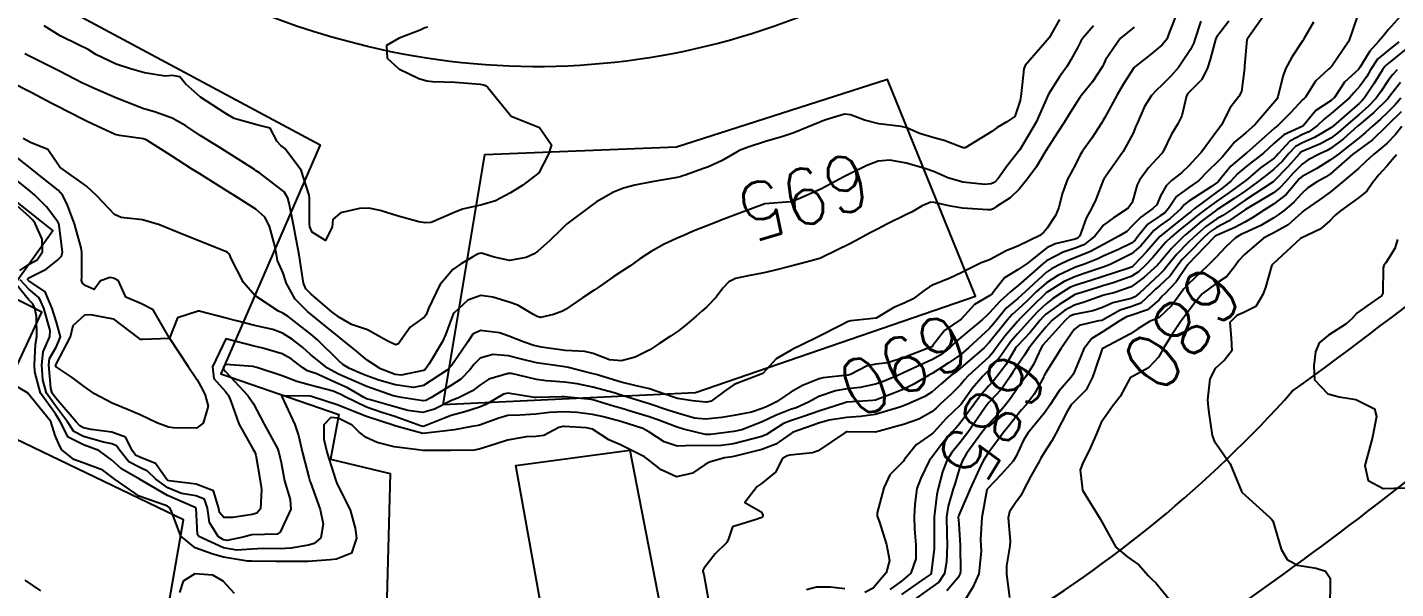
# Model space of a CAD drawing. Header units: metres. Extents: x 292545 to 299085, y 7450245 to 7463078.
# Drawn here: x 296137.2 to 296234, y 7458268.2 to 7458308 of the extents above; entities that cross this region are included whole.
import ezdxf
from ezdxf.enums import TextEntityAlignment as Align

# ---------------------------------------------------------------- set-up
doc = ezdxf.new("R2010")
doc.units = ezdxf.units.M
for name, color, linetype in [('Cotas', 45, 'Continuous'), ('Curvas de Nivel 1m', 11, 'Continuous'), ('Curvas de Nivel 5m', 15, 'Continuous'), ('Edificações', 30, 'Continuous'), ('Vias Primárias', 230, 'Continuous')]:
    doc.layers.add(name, color=color, linetype=linetype)
doc.styles.add('Style-STANDARD', font='STANDARD.shx')

msp = doc.modelspace()

# ---------------------------------------------------------------- linework, layer by layer
at = {"layer": 'Curvas de Nivel 1m', "flags": 128}
for points, elevation in [([(296218.582, 7458309.124), (296217.994, 7458307.638), (296217.788, 7458307.135), (296217.479, 7458306.717), (296216.613, 7458306.008), (296215.536, 7458305.159), (296215.497, 7458305.125), (296215.462, 7458305.088), (296214.703, 7458303.912), (296214.286, 7458303.177), (296213.417, 7458301.576), (296213.268, 7458301.338), (296213.168, 7458301.192), (296212.485, 7458300.116), (296211.842, 7458299.206), (296211.666, 7458298.93), (296211.38, 7458298.344), (296210.986, 7458297.597), (296210.767, 7458297.216), (296210.389, 7458296.183), (296210.151, 7458295.222), (296209.916, 7458294.642), (296209.321, 7458293.748), (296209.088, 7458293.462), (296208.813, 7458293.237), (296207.305, 7458292.497), (296206.43, 7458292.144), (296205.297, 7458291.538), (296205.125, 7458291.453), (296204.658, 7458291.29), (296203.286, 7458290.625), (296202.4, 7458290.2), (296201.277, 7458289.735), (296201.005, 7458289.604), (296200.635, 7458289.336), (296199.858, 7458288.75), (296199.26, 7458288.459), (296198.485, 7458288.131), (296197.243, 7458287.38), (296195.437, 7458287.202), (296195.24, 7458287.141), (296194.663, 7458286.834), (296193.23, 7458286.113), (296191.887, 7458285.443), (296191.437, 7458285.232), (296191.22, 7458285.129), (296190.166, 7458284.508), (296189.203, 7458283.47), (296187.191, 7458282.685), (296186.488, 7458282.202), (296185.568, 7458281.516), (296185.258, 7458281.433), (296185.172, 7458281.428), (296184.244, 7458281.529), (296183.175, 7458281.695), (296182.958, 7458281.761), (296181.185, 7458282.383), (296180.16, 7458282.609), (296179.192, 7458282.843), (296177.41, 7458283.397), (296177.201, 7458283.454), (296176.543, 7458283.62), (296175.472, 7458283.903), (296175.206, 7458283.94), (296174.874, 7458283.976), (296173.209, 7458284.232), (296172.039, 7458284.505), (296171.213, 7458284.714), (296170.099, 7458284.816), (296169.211, 7458284.545), (296168.784, 7458284.137), (296168.471, 7458283.717), (296167.845, 7458283.075), (296167.192, 7458282.651), (296165.711, 7458281.752), (296165.377, 7458281.56), (296165.179, 7458281.525), (296163.655, 7458281.775), (296163.184, 7458281.869), (296163.067, 7458281.898), (296161.19, 7458282.55), (296160.31, 7458282.929), (296159.199, 7458283.409), (296158.404, 7458283.838), (296157.213, 7458284.822), (296156.656, 7458285.297), (296155.937, 7458285.869), (296155.23, 7458286.332), (296154.537, 7458286.584), (296153.238, 7458286.873), (296151.968, 7458287.187), (296151.245, 7458287.38), (296149.333, 7458287.868), (296149.252, 7458287.879), (296147.796, 7458287.413), (296147.223, 7458285.97), (296148.559, 7458283.956), (296149.194, 7458283.009), (296149.57, 7458282.327), (296149.761, 7458281.941), (296149.962, 7458281.147), (296149.606, 7458279.943), (296149.149, 7458279.605), (296147.502, 7458279.614), (296147.15, 7458279.665), (296146.34, 7458279.978), (296145.161, 7458280.545), (296144.254, 7458280.916), (296143.173, 7458281.378), (296141.932, 7458282.033), (296141.188, 7458282.551), (296140.335, 7458283.193), (296139.202, 7458283.933), (296139.174, 7458284.07), (296139.177, 7458284.096), (296139.204, 7458284.139), (296140.213, 7458286.055), (296140.413, 7458286.875), (296141.247, 7458287.618), (296141.642, 7458287.641), (296143.243, 7458287.327), (296145.009, 7458285.993), (296145.131, 7458285.9), (296145.222, 7458285.887), (296145.319, 7458285.892), (296147.223, 7458285.97), (296146.075, 7458287.982), (296145.257, 7458288.408), (296144.13, 7458288.875), (296143.624, 7458290.015), (296143.276, 7458290.219), (296143.027, 7458290.272), (296142.35, 7458290.029), (296141.9, 7458289.4), (296141.269, 7458289.695), (296141.083, 7458289.855), (296140.998, 7458290.043), (296141.037, 7458290.282), (296141.037, 7458292.043), (296140.988, 7458292.361), (296140.517, 7458294.048), (296140.021, 7458295.368), (296139.688, 7458296.057), (296139.349, 7458296.436), (296137.661, 7458297.793), (296137.372, 7458298.022), (296137.285, 7458298.091), (296135.388, 7458299.573)], 693), ([(296231.299, 7458308.771), (296230.682, 7458306.982), (296229.465, 7458305.204), (296229.364, 7458305.1), (296229.233, 7458305.002), (296228.316, 7458304.146), (296227.607, 7458303.018), (296227.52, 7458302.932), (296227.431, 7458302.85), (296226.546, 7458301.905), (296225.688, 7458301.037), (296225.531, 7458300.919), (296225.411, 7458300.835), (296223.445, 7458299.069), (296223.418, 7458299.044), (296223.392, 7458299.029), (296222.325, 7458298.135), (296221.481, 7458297.089), (296221.421, 7458297.031), (296221.362, 7458296.989), (296220.962, 7458296.699), (296219.348, 7458295.651), (296219.052, 7458295.417), (296218.779, 7458295.126), (296218.025, 7458294.44), (296217.325, 7458293.935), (296216.873, 7458293.592), (296216.492, 7458293.148), (296215.964, 7458292.496), (296215.301, 7458291.933), (296213.799, 7458291.182), (296213.291, 7458290.996), (296211.944, 7458290.545), (296211.284, 7458290.319), (296210.53, 7458289.968), (296209.337, 7458289.229), (296209.3, 7458289.203), (296209.272, 7458289.182), (296208.286, 7458288.221), (296207.336, 7458287.259), (296207.292, 7458287.21), (296207.242, 7458287.155), (296206.361, 7458286.139), (296205.718, 7458285.275), (296205.512, 7458284.985), (296205.217, 7458284.657), (296203.74, 7458283.302), (296203.482, 7458283.022), (296203.193, 7458282.672), (296202.513, 7458281.987), (296201.782, 7458281.324), (296201.471, 7458281.026), (296201.167, 7458280.763), (296200.253, 7458280.248), (296199.158, 7458279.859), (296197.435, 7458279.376), (296197.152, 7458279.317), (296195.2, 7458279.352), (296195.152, 7458279.345), (296195.025, 7458279.275), (296193.138, 7458277.986), (296192.726, 7458277.845), (296191.135, 7458277.697), (296190.935, 7458277.652), (296190.598, 7458277.455), (296190.104, 7458276.475), (296189.106, 7458275.668), (296188.821, 7458275.474), (296187.948, 7458274.344), (296189.085, 7458273.671), (296189.208, 7458273.469), (296189.209, 7458273.341), (296189.08, 7458273.255), (296188.751, 7458273.147), (296187.074, 7458272.628), (296186.795, 7458271.773), (296186.661, 7458271.504), (296185.85, 7458270.713), (296185.035, 7458269.68), (296184.98, 7458269.574), (296184.962, 7458269.521), (296184.97, 7458269.458), (296185.03, 7458269.237), (296185.345, 7458267.517)], 688), ([(296234.489, 7458308.935), (296233.492, 7458307.816), (296233.11, 7458307.33), (296232.776, 7458306.957), (296232.154, 7458306.285), (296231.464, 7458305.115), (296231.356, 7458304.972), (296230.362, 7458304.073), (296229.656, 7458302.997), (296229.431, 7458302.79), (296228.349, 7458302.085), (296227.474, 7458301.019), (296227.441, 7458300.991), (296227.412, 7458300.979), (296226.084, 7458300.352), (296225.4, 7458299.773), (296224.629, 7458299.051), (296223.924, 7458298.523), (296223.378, 7458298.102), (296222.832, 7458297.614), (296222.318, 7458297.08), (296221.799, 7458296.645), (296221.355, 7458296.327), (296219.737, 7458295.114), (296219.517, 7458294.941), (296219.338, 7458294.8), (296218.402, 7458294.054), (296217.313, 7458293.165), (296216.369, 7458292.082), (296215.49, 7458291.158), (296215.388, 7458291.063), (296215.291, 7458290.997), (296215.033, 7458290.907), (296213.284, 7458290.336), (296212.424, 7458290.056), (296211.278, 7458289.689), (296210.946, 7458289.544), (296210.41, 7458289.219), (296209.722, 7458288.769), (296209.261, 7458288.408), (296208.658, 7458287.84), (296208.106, 7458287.251), (296207.706, 7458286.787), (296207.233, 7458286.275), (296206.755, 7458285.737), (296206.425, 7458285.268), (296205.945, 7458284.543), (296205.207, 7458283.708), (296204.784, 7458283.286), (296204.05, 7458282.437), (296203.236, 7458281.309), (296203.172, 7458281.235), (296202.192, 7458280.29), (296201.305, 7458279.328), (296201.237, 7458279.245), (296201.151, 7458279.169), (296200.058, 7458278.426), (296199.224, 7458277.349), (296199.192, 7458277.29), (296199.131, 7458277.228), (296198.192, 7458276.288), (296197.782, 7458275.37), (296197.309, 7458273.6), (296197.3, 7458273.378), (296197.439, 7458273.014), (296197.963, 7458271.371), (296198.167, 7458270.244), (296197.937, 7458269.371), (296197.527, 7458268.876), (296197.022, 7458268.283), (296196.422, 7458267.983)], 687), ([(296228.184, 7458308.325), (296227.484, 7458307.154), (296227.442, 7458307.062), (296227.417, 7458307.021), (296226.647, 7458305.852), (296226.197, 7458305.033), (296226.007, 7458304.482), (296225.665, 7458303.038), (296225.58, 7458302.89), (296225.43, 7458302.716), (296224.025, 7458301.061), (296223.407, 7458300.528), (296222.608, 7458299.871), (296221.965, 7458299.084), (296221.704, 7458298.771), (296221.383, 7458298.453), (296220.697, 7458297.776), (296220.044, 7458297.11), (296219.358, 7458296.633), (296218.481, 7458296), (296217.912, 7458295.134), (296217.647, 7458294.829), (296217.335, 7458294.626), (296216.447, 7458294.028), (296215.747, 7458293.156), (296215.561, 7458292.907), (296215.308, 7458292.699), (296214.378, 7458292.248), (296213.299, 7458291.759), (296212.915, 7458291.576), (296211.975, 7458291.203), (296211.468, 7458291.031), (296211.29, 7458290.965), (296210.094, 7458290.413), (296209.279, 7458289.879), (296208.555, 7458289.241), (296207.907, 7458288.61), (296207.254, 7458288.003), (296206.866, 7458287.646), (296206.53, 7458287.267), (296205.955, 7458286.554), (296205.227, 7458285.66), (296204.869, 7458285.285), (296203.208, 7458283.835), (296202.91, 7458283.609), (296202.506, 7458283.317), (296201.807, 7458282.71), (296201.186, 7458282.178), (296200.666, 7458281.85), (296199.564, 7458281.346), (296199.296, 7458281.224), (296199.171, 7458281.179), (296198.909, 7458281.092), (296197.165, 7458280.563), (296196.134, 7458280.42), (296195.163, 7458280.365), (296193.902, 7458280.16), (296193.158, 7458279.945), (296192.771, 7458279.82), (296191.679, 7458279.445), (296191.312, 7458279.288), (296191.15, 7458279.172), (296190.124, 7458278.479), (296189.139, 7458278.096), (296187.259, 7458277.623), (296187.134, 7458277.591), (296187.054, 7458277.58), (296186.505, 7458277.506), (296185.44, 7458277.205), (296185.126, 7458277.03), (296184.232, 7458276.413), (296183.112, 7458276.166), (296182.015, 7458276.661), (296181.13, 7458277.367), (296180.833, 7458277.573), (296179.141, 7458278.414), (296178.32, 7458278.777), (296177.152, 7458279.519), (296176.745, 7458279.624), (296175.154, 7458279.729), (296175.07, 7458279.724), (296174.777, 7458279.644), (296173.726, 7458279.075), (296173.146, 7458279.006), (296172.472, 7458278.996), (296171.143, 7458278.745), (296170.354, 7458278.485), (296169.137, 7458278.104), (296168.797, 7458278.053), (296167.136, 7458278.018), (296165.401, 7458278.022), (296165.136, 7458278.031), (296164.831, 7458278.068), (296163.138, 7458278.29), (296161.916, 7458278.574), (296161.144, 7458278.945), (296160.657, 7458279.317), (296160.145, 7458279.815), (296159.16, 7458280.309), (296158.636, 7458280.36), (296158.157, 7458279.84), (296158.155, 7458278.828), (296158.394, 7458277.837), (296158.966, 7458275.97), (296159.014, 7458275.831), (296159.101, 7458275.644), (296160.011, 7458273.821), (296160.374, 7458272.513), (296160.451, 7458271.816), (296160.115, 7458270.751), (296159.041, 7458270.342), (296158.589, 7458270.285), (296157.038, 7458270.172), (296156.723, 7458270.169), (296155.037, 7458270.166), (296154.747, 7458270.173), (296153.037, 7458270.179), (296152.752, 7458270.189), (296151.041, 7458270.48), (296150.291, 7458270.685), (296149.051, 7458271.128), (296148.025, 7458271.96), (296147.387, 7458273.659), (296147.251, 7458273.968), (296147.085, 7458274.082), (296146.901, 7458274.158), (296145.095, 7458274.779), (296143.312, 7458276.018), (296143.203, 7458276.108), (296143.114, 7458276.173), (296142.506, 7458276.639), (296141.124, 7458277.147), (296140.47, 7458277.394), (296139.601, 7458278.063), (296139.44, 7458278.37), (296139.143, 7458279.083), (296138.828, 7458280.073), (296137.183, 7458282.09), (296135.194, 7458283.267)], 689), ([(296220.204, 7458308.395), (296219.788, 7458307.107), (296219.716, 7458306.872), (296219.476, 7458306.383), (296218.622, 7458305.123), (296218.088, 7458304.499), (296217.444, 7458303.865), (296217.058, 7458303.524), (296216.707, 7458303.147), (296216.221, 7458302.356), (296215.692, 7458301.157), (296215.612, 7458300.957), (296215.406, 7458300.462), (296214.713, 7458299.17), (296214.172, 7458298.387), (296213.364, 7458297.267), (296213.331, 7458297.223), (296213.318, 7458297.19), (296212.768, 7458295.776), (296212.481, 7458295.199), (296212.085, 7458294.449), (296211.634, 7458293.207), (296211.475, 7458293.044), (296211.311, 7458292.982), (296209.889, 7458292.642), (296209.304, 7458292.352), (296207.925, 7458291.251), (296207.289, 7458290.828), (296206.319, 7458290.233), (296205.565, 7458289.277), (296205.435, 7458289.114), (296205.269, 7458288.989), (296204.195, 7458288.359), (296203.243, 7458287.31), (296202.056, 7458286.501), (296201.224, 7458285.428), (296201.187, 7458285.366), (296201.107, 7458285.331), (296199.748, 7458284.815), (296199.215, 7458284.599), (296198.057, 7458284.213), (296197.21, 7458284.117), (296196.588, 7458284.007), (296195.405, 7458283.398), (296195.253, 7458283.348), (296195.202, 7458283.344), (296193.472, 7458283.153), (296193.198, 7458283.094), (296192.021, 7458282.611), (296191.183, 7458282.139), (296190.771, 7458281.862), (296190.186, 7458281.46), (296189.508, 7458281.128), (296189.168, 7458280.987), (296188.42, 7458280.736), (296187.163, 7458280.49), (296186.316, 7458280.354), (296185.16, 7458280.226), (296184.388, 7458280.301), (296183.164, 7458280.65), (296182.491, 7458280.875), (296181.17, 7458281.312), (296180.325, 7458281.578), (296179.178, 7458281.936), (296178.687, 7458282.089), (296177.186, 7458282.509), (296176.073, 7458282.748), (296175.191, 7458282.863), (296173.887, 7458282.959), (296173.194, 7458283.038), (296171.429, 7458283.457), (296171.2, 7458283.47), (296169.832, 7458283.065), (296169.192, 7458282.637), (296168.67, 7458282.234), (296167.628, 7458281.726), (296167.297, 7458281.613), (296167.18, 7458281.561), (296165.979, 7458280.939), (296165.167, 7458280.719), (296164.092, 7458280.848), (296163.173, 7458281.121), (296161.353, 7458281.625), (296161.181, 7458281.683), (296160.951, 7458281.803), (296159.815, 7458282.446), (296159.192, 7458282.746), (296157.573, 7458283.472), (296157.2, 7458283.595), (296157.003, 7458283.655), (296156.665, 7458283.858), (296155.837, 7458284.498), (296155.213, 7458284.863), (296153.845, 7458285.265), (296153.218, 7458285.405), (296151.223, 7458285.92), (296150.28, 7458283.934), (296150.377, 7458283.114), (296151.186, 7458282.186), (296151.405, 7458281.918), (296151.575, 7458281.518), (296152.145, 7458279.91), (296153.135, 7458278.143), (296153.274, 7458277.899), (296153.33, 7458277.698), (296153.637, 7458275.895), (296153.733, 7458275.257), (296153.671, 7458273.894), (296153.403, 7458273.574), (296153.079, 7458273.487), (296151.716, 7458273.274), (296151.076, 7458273.272), (296150.779, 7458273.624), (296150.729, 7458273.925), (296150.333, 7458275.169), (296149.108, 7458275.635), (296147.209, 7458275.871), (296147.112, 7458275.906), (296147.043, 7458275.971), (296146.249, 7458277.108), (296145.128, 7458277.538), (296144.814, 7458277.679), (296144.609, 7458277.998), (296144.107, 7458278.97), (296143.146, 7458279.328), (296141.685, 7458279.497), (296141.149, 7458279.615), (296140.874, 7458279.768), (296140.636, 7458280.048), (296139.178, 7458281.734), (296138.937, 7458282.072), (296138.835, 7458282.425), (296138.69, 7458284.075), (296138.746, 7458284.536), (296139.215, 7458285.322), (296139.52, 7458286.066), (296139.238, 7458287.102), (296138.926, 7458288.073), (296138.437, 7458289.245), (296137.272, 7458290.024), (296137.197, 7458290.091), (296137.194, 7458290.171), (296137.275, 7458290.227), (296138.496, 7458290.86), (296139.294, 7458291.476), (296139.59, 7458291.766), (296139.649, 7458292.057), (296139.424, 7458293.957), (296139.399, 7458294.059), (296139.324, 7458294.204), (296138.524, 7458295.262), (296137.708, 7458296.085), (296137.347, 7458296.382), (296136.067, 7458297.398)], 692), ([(296222.188, 7458308.392), (296221.487, 7458307.483), (296221.315, 7458307.261), (296221.248, 7458307.092), (296220.872, 7458305.692), (296220.686, 7458305.098), (296220.284, 7458304.268), (296219.437, 7458303.422), (296219.279, 7458303.278), (296219.189, 7458303.122), (296218.853, 7458301.691), (296218.584, 7458301.128), (296218.134, 7458300.404), (296217.527, 7458299.139), (296217.465, 7458299.067), (296217.391, 7458298.996), (296216.511, 7458298.014), (296215.855, 7458297.155), (296215.697, 7458296.819), (296215.347, 7458295.567), (296215.052, 7458295.164), (296214.021, 7458294.491), (296213.324, 7458293.96), (296212.979, 7458293.532), (296212.713, 7458293.196), (296211.928, 7458292.583), (296211.304, 7458292.336), (296210.46, 7458292.06), (296209.295, 7458291.446), (296209.02, 7458291.234), (296207.277, 7458289.704), (296207.037, 7458289.5), (296206.752, 7458289.265), (296205.98, 7458288.555), (296205.25, 7458287.761), (296205.014, 7458287.515), (296204.748, 7458287.287), (296203.23, 7458286.006), (296202.856, 7458285.684), (296202.474, 7458285.317), (296201.772, 7458284.77), (296201.214, 7458284.452), (296200.442, 7458284.106), (296199.205, 7458283.538), (296198.807, 7458283.356), (296197.685, 7458282.883), (296197.193, 7458282.712), (296196.095, 7458282.485), (296195.188, 7458282.384), (296194.351, 7458282.246), (296193.179, 7458281.836), (296192.908, 7458281.702), (296192.444, 7458281.437), (296191.566, 7458281.049), (296191.168, 7458280.909), (296190.119, 7458280.505), (296189.159, 7458280.053), (296187.717, 7458279.492), (296187.151, 7458279.358), (296185.519, 7458279.146), (296185.149, 7458279.163), (296183.607, 7458279.535), (296183.154, 7458279.681), (296181.779, 7458280.18), (296181.161, 7458280.39), (296179.982, 7458280.765), (296179.167, 7458281.007), (296178.711, 7458281.139), (296177.173, 7458281.598), (296177.065, 7458281.621), (296175.176, 7458281.819), (296174.993, 7458281.825), (296173.174, 7458281.764), (296173.067, 7458281.769), (296171.179, 7458282.075), (296170.856, 7458282.015), (296170.342, 7458281.698), (296169.614, 7458281.268), (296169.173, 7458281.074), (296168.138, 7458280.75), (296167.164, 7458280.486), (296166.612, 7458280.287), (296165.33, 7458279.757), (296165.153, 7458279.725), (296164.987, 7458279.762), (296163.163, 7458280.43), (296162.249, 7458280.707), (296161.172, 7458281.082), (296159.652, 7458281.823), (296159.342, 7458281.985), (296159.185, 7458282.064), (296158.809, 7458282.211), (296157.191, 7458282.648), (296156.232, 7458282.903), (296155.197, 7458283.313), (296153.409, 7458283.898), (296153.203, 7458283.945), (296153.151, 7458283.953), (296151.205, 7458284.096), (296151.043, 7458283.922), (296151.06, 7458283.78), (296151.2, 7458283.614), (296152.774, 7458281.904), (296153.174, 7458281.329), (296153.927, 7458279.892), (296154.865, 7458278.154), (296154.974, 7458277.882), (296155.122, 7458277.177), (296155.358, 7458275.876), (296155.779, 7458274.559), (296155.815, 7458273.869), (296155.066, 7458272.238), (296154.84, 7458272.107), (296153.064, 7458272.049), (296152.936, 7458272.029), (296152.532, 7458271.905), (296151.32, 7458271.656), (296151.06, 7458271.693), (296150.672, 7458271.926), (296150.07, 7458272.932), (296149.928, 7458273.937), (296149.717, 7458274.568), (296149.096, 7458274.805), (296148.079, 7458274.979), (296147.104, 7458275.368), (296146.267, 7458275.983), (296145.681, 7458276.554), (296145.121, 7458276.815), (296144.344, 7458277.221), (296143.722, 7458278.011), (296143.482, 7458278.361), (296143.138, 7458278.488), (296142.562, 7458278.603), (296141.143, 7458279.003), (296140.467, 7458279.371), (296140.003, 7458280.057), (296139.169, 7458281.171), (296138.515, 7458282.077), (296138.258, 7458283.013), (296138.193, 7458284.08), (296138.293, 7458284.998), (296138.769, 7458286.075), (296138.786, 7458286.518), (296138.343, 7458288.079), (296138, 7458288.819), (296137.266, 7458289.441), (296136.659, 7458290.096)], 691), ([(296215.491, 7458307.971), (296214.488, 7458307.175), (296213.468, 7458305.653), (296213.328, 7458305.328), (296213.258, 7458305.192), (296212.529, 7458304.116), (296211.815, 7458303.206), (296211.644, 7458302.994), (296211.427, 7458302.665), (296210.87, 7458301.764), (296210.534, 7458301.219), (296210.092, 7458300.537), (296209.396, 7458299.491), (296209.239, 7458299.232), (296208.552, 7458298.065), (296207.948, 7458297.251), (296207.355, 7458296.517), (296206.712, 7458295.903), (296205.747, 7458295.276), (296205.502, 7458295.117), (296205.341, 7458295.056), (296205.111, 7458295.054), (296203.342, 7458295.173), (296202.503, 7458295.318), (296201.345, 7458295.572), (296201.097, 7458295.581), (296200.491, 7458295.339), (296199.772, 7458294.913), (296199.336, 7458294.7), (296197.998, 7458294.039), (296197.326, 7458293.682), (296197.13, 7458293.577), (296196.771, 7458293.386), (296195.823, 7458292.888), (296195.311, 7458292.623), (296194.498, 7458292.215), (296193.296, 7458291.622), (296193.148, 7458291.57), (296192.632, 7458291.43), (296191.289, 7458291.092), (296189.993, 7458290.756), (296189.284, 7458290.585), (296188.179, 7458290.383), (296187.28, 7458290.192), (296186.817, 7458289.965), (296186.379, 7458289.509), (296185.9, 7458288.877), (296185.26, 7458288.19), (296184.907, 7458287.872), (296184.5, 7458287.528), (296183.826, 7458286.953), (296183.237, 7458286.496), (296182.671, 7458286.108), (296181.851, 7458285.561), (296181.219, 7458285.142), (296180.171, 7458284.623), (296179.211, 7458284.363), (296178.372, 7458284.438), (296177.216, 7458284.889), (296176.618, 7458285.02), (296175.218, 7458285.099), (296173.547, 7458285.33), (296173.22, 7458285.392), (296173.002, 7458285.445), (296172.321, 7458285.674), (296171.229, 7458286.121), (296170.591, 7458286.337), (296169.235, 7458286.515), (296168.702, 7458286.245), (296168.338, 7458285.719), (296167.889, 7458285.05), (296167.206, 7458284.052), (296166.894, 7458283.735), (296165.192, 7458282.625), (296164.488, 7458282.469), (296163.192, 7458282.669), (296161.974, 7458283.013), (296161.198, 7458283.294), (296160.832, 7458283.439), (296159.974, 7458283.818), (296159.491, 7458284.111), (296159.208, 7458284.37), (296157.702, 7458285.845), (296157.229, 7458286.252), (296155.626, 7458287.496), (296155.251, 7458287.734), (296154.953, 7458287.883), (296153.264, 7458288.984), (296152.466, 7458289.908), (296151.605, 7458291.61), (296151.479, 7458291.918), (296151.304, 7458292.055), (296149.97, 7458292.6), (296149.312, 7458292.86), (296147.836, 7458293.447), (296147.32, 7458293.654), (296146.518, 7458293.978), (296145.326, 7458294.334), (296143.811, 7458294.496), (296143.33, 7458294.723), (296142.084, 7458296.033), (296141.353, 7458296.715), (296139.46, 7458298.059), (296139.374, 7458298.209), (296138.621, 7458299.307), (296137.39, 7458299.822), (296136.881, 7458300.095)], 694), ([(296210.194, 7458308.525), (296209.483, 7458307.23), (296207.77, 7458305.255), (296207.68, 7458305.037), (296207.484, 7458303.259), (296207.428, 7458302.787), (296207.039, 7458301.641), (296206.485, 7458301.269), (296205.8, 7458300.885), (296205.406, 7458300.592), (296203.528, 7458299.442), (296203.394, 7458299.445), (296202.033, 7458299.954), (296201.401, 7458300.129), (296200.298, 7458300.447), (296199.408, 7458300.84), (296199.002, 7458300.949), (296197.41, 7458301.133), (296196.401, 7458301.39), (296195.417, 7458301.782), (296194.999, 7458301.823), (296193.681, 7458301.417), (296193.477, 7458301.354), (296193.412, 7458301.331), (296193.243, 7458301.254), (296191.403, 7458300.493), (296190.624, 7458300.235), (296189.397, 7458299.894), (296188.17, 7458299.482), (296187.612, 7458299.265), (296187.388, 7458299.156), (296186.344, 7458298.545), (296185.371, 7458298.091), (296184.953, 7458297.94), (296183.798, 7458297.536), (296183.481, 7458297.42), (296183.361, 7458297.381), (296183.154, 7458297.336), (296181.357, 7458297.027), (296180.152, 7458296.785), (296179.353, 7458296.576), (296178.644, 7458296.303), (296177.438, 7458295.609), (296177.379, 7458295.573), (296177.342, 7458295.544), (296177.088, 7458295.361), (296175.327, 7458294.024), (296175.125, 7458293.842), (296174.927, 7458293.644), (296174.118, 7458292.844), (296173.3, 7458292.133), (296173.027, 7458291.934), (296172.477, 7458291.672), (296171.291, 7458291.468), (296170.196, 7458291.701), (296169.297, 7458291.974), (296169.069, 7458291.939), (296168.703, 7458291.716), (296167.814, 7458291.199), (296167.284, 7458290.831), (296166.367, 7458289.744), (296165.565, 7458288.064), (296165.445, 7458287.757), (296165.385, 7458287.624), (296165.248, 7458287.464), (296164.254, 7458286.753), (296163.583, 7458285.776), (296163.429, 7458285.57), (296163.22, 7458285.503), (296162.631, 7458285.786), (296161.234, 7458286.566), (296160.117, 7458286.94), (296159.247, 7458287.427), (296158.717, 7458287.835), (296157.265, 7458289.076), (296156.881, 7458289.468), (296156.704, 7458289.859), (296156.517, 7458291.094), (296156.398, 7458291.859), (296156.203, 7458292.968), (296156.017, 7458293.863), (296155.689, 7458295.517), (296155.61, 7458295.867), (296155.35, 7458296.317), (296153.608, 7458297.658), (296153.372, 7458297.817), (296153.242, 7458297.901), (296151.384, 7458299.071), (296150.862, 7458299.402), (296150.009, 7458299.941), (296149.624, 7458300.176), (296149.397, 7458300.32), (296148.378, 7458300.986), (296147.409, 7458301.529), (296146.174, 7458301.982), (296145.416, 7458302.205), (296145.1, 7458302.312), (296143.427, 7458302.971), (296141.802, 7458303.672), (296141.44, 7458303.841), (296141.027, 7458304.044), (296139.451, 7458304.851), (296138.641, 7458305.258), (296137.46, 7458305.848), (296136.993, 7458306.095)], 696), ([(296165.486, 7458307.977), (296165.308, 7458307.931), (296164.977, 7458307.758), (296163.477, 7458307.194), (296162.593, 7458306.667), (296162.641, 7458305.788), (296163.455, 7458305.015), (296164.867, 7458304.348), (296165.447, 7458304.182), (296165.832, 7458304.14), (296167.446, 7458304.081), (296169.212, 7458303.946), (296169.445, 7458303.902), (296169.585, 7458303.848), (296169.749, 7458303.705), (296171.413, 7458301.68), (296173.405, 7458300.884), (296174.259, 7458299.651), (296174.046, 7458298.99), (296173.363, 7458297.66), (296172.24, 7458296.785), (296171.349, 7458296.249), (296170.288, 7458295.696), (296169.34, 7458295.4), (296167.958, 7458295.102), (296167.334, 7458294.825), (296165.735, 7458294.162), (296165.327, 7458294.139), (296164.883, 7458294.209), (296163.331, 7458294.613), (296162.128, 7458295), (296161.337, 7458295.169), (296160.668, 7458295.142), (296159.333, 7458294.839), (296158.798, 7458294.365), (296158.749, 7458293.836), (296158.277, 7458292.872), (296157.317, 7458293.461), (296157.154, 7458293.852), (296157.131, 7458294.046), (296157.132, 7458295.852), (296157.116, 7458296.082), (296156.536, 7458297.858), (296155.388, 7458299.387), (296155.115, 7458299.599), (296154.838, 7458299.878), (296154.349, 7458300.832), (296153.404, 7458301.054), (296151.816, 7458301.509), (296151.411, 7458301.736), (296151.296, 7458301.806), (296151.106, 7458301.925), (296149.429, 7458303.019), (296148.357, 7458303.961), (296147.954, 7458304.469), (296147.449, 7458304.55), (296146.922, 7458304.501), (296145.45, 7458304.735), (296144.48, 7458305.032), (296143.456, 7458305.346), (296142.021, 7458306.034), (296141.468, 7458306.391), (296140.789, 7458306.731), (296139.482, 7458307.356), (296138.366, 7458308.077)], 697), ([(296234.221, 7458306.939), (296233.477, 7458306.35), (296232.716, 7458305.712), (296232.22, 7458304.962), (296231.947, 7458304.473), (296231.445, 7458303.8), (296231.059, 7458303.355), (296230.717, 7458302.981), (296229.421, 7458301.856), (296228.944, 7458301.479), (296228.449, 7458301.01), (296227.844, 7458300.578), (296227.403, 7458300.384), (296226.514, 7458299.911), (296225.698, 7458299.037), (296225.56, 7458298.869), (296225.388, 7458298.716), (296224.421, 7458298.011), (296223.363, 7458297.109), (296223.342, 7458297.092), (296223.321, 7458297.07), (296222.181, 7458296.255), (296221.349, 7458295.672), (296220.557, 7458295.102), (296219.87, 7458294.576), (296219.328, 7458294.131), (296218.772, 7458293.675), (296218.122, 7458293.132), (296217.712, 7458292.733), (296217.304, 7458292.256), (296216.789, 7458291.654), (296216.306, 7458291.15), (296215.785, 7458290.658), (296215.285, 7458290.327), (296213.995, 7458289.894), (296213.278, 7458289.677), (296212.91, 7458289.56), (296211.779, 7458289.205), (296211.395, 7458289.085), (296211.27, 7458289.029), (296210.146, 7458288.335), (296209.249, 7458287.656), (296209.032, 7458287.456), (296208.842, 7458287.244), (296208.121, 7458286.364), (296207.225, 7458285.422), (296207.149, 7458285.335), (296207.096, 7458285.261), (296206.4, 7458284.079), (296205.791, 7458283.274), (296205.526, 7458282.949), (296205.192, 7458282.569), (296204.592, 7458281.879), (296204.158, 7458281.295), (296203.159, 7458279.935), (296202.869, 7458279.6), (296202.597, 7458279.316), (296201.927, 7458278.54), (296201.134, 7458277.486), (296201.063, 7458277.401), (296201.014, 7458277.331), (296200.397, 7458276.053), (296200.105, 7458275.34), (296199.977, 7458274.232), (296199.93, 7458273.347), (296199.938, 7458272.479), (296200.045, 7458271.345), (296200.048, 7458270.35), (296199.686, 7458269.35), (296199.027, 7458268.783), (296198.196, 7458268.194)], 686), ([(296234.104, 7458304.944), (296233.78, 7458304.625), (296233.452, 7458304.201), (296232.954, 7458303.441), (296232.607, 7458302.958), (296232.038, 7458302.353), (296231.421, 7458301.818), (296230.462, 7458300.984), (296229.905, 7458300.493), (296229.4, 7458300.119), (296228.683, 7458299.718), (296227.385, 7458299.183), (296227.28, 7458299.126), (296227.175, 7458299.022), (296226.34, 7458298.069), (296225.363, 7458297.076), (296225.345, 7458297.059), (296225.318, 7458297.041), (296223.349, 7458295.728), (296222.959, 7458295.462), (296222.409, 7458295.079), (296221.767, 7458294.655), (296221.333, 7458294.401), (296220.561, 7458293.865), (296219.714, 7458293.114), (296219.309, 7458292.726), (296218.512, 7458291.917), (296217.877, 7458291.134), (296217.622, 7458290.805), (296217.286, 7458290.471), (296216.585, 7458289.842), (296215.866, 7458289.154), (296215.542, 7458288.885), (296215.267, 7458288.777), (296213.984, 7458288.458), (296213.257, 7458288.145), (296212.553, 7458287.897), (296211.249, 7458287.648), (296210.945, 7458287.516), (296210.6, 7458287.22), (296209.228, 7458285.711), (296209.011, 7458285.456), (296208.876, 7458285.243), (296208.357, 7458284.103), (296207.817, 7458283.254), (296207.554, 7458282.9), (296207.19, 7458282.37), (296206.734, 7458281.71), (296206.407, 7458281.268), (296205.841, 7458280.598), (296205.159, 7458279.853), (296204.701, 7458279.287), (296203.635, 7458277.8), (296203.335, 7458277.307), (296203.125, 7458276.766), (296202.789, 7458275.632), (296202.689, 7458275.314), (296202.317, 7458274.091), (296202.22, 7458273.319), (296202.237, 7458272.147), (296202.249, 7458271.318), (296202.213, 7458270.147), (296202.066, 7458269.32), (296201.657, 7458268.693), (296201.022, 7458268.253), (296199.778, 7458267.349)], 684), ([(296234.342, 7458304.049), (296233.472, 7458302.95), (296233.456, 7458302.926), (296233.432, 7458302.905), (296232.454, 7458301.928), (296231.414, 7458301.069), (296231.299, 7458300.972), (296230.311, 7458300.075), (296229.389, 7458299.387), (296229.139, 7458299.251), (296228.622, 7458299.008), (296227.809, 7458298.585), (296227.375, 7458298.272), (296226.745, 7458297.653), (296226.2, 7458297.032), (296225.799, 7458296.595), (296225.355, 7458296.257), (296223.369, 7458295.07), (296222.167, 7458294.245), (296221.324, 7458293.801), (296220.893, 7458293.523), (296220.43, 7458293.103), (296219.301, 7458291.963), (296218.887, 7458291.534), (296218.577, 7458291.127), (296218.032, 7458290.386), (296217.278, 7458289.671), (296216.993, 7458289.425), (296216.723, 7458289.145), (296215.968, 7458288.447), (296215.258, 7458288.176), (296214.486, 7458287.94), (296213.244, 7458287.237), (296213.21, 7458287.223), (296212.956, 7458287.193), (296211.592, 7458286.854), (296211.237, 7458286.59), (296210.306, 7458285.224), (296209.205, 7458283.494), (296209.123, 7458283.322), (296209.086, 7458283.241), (296208.42, 7458282.012), (296207.837, 7458281.253), (296207.523, 7458280.903), (296207.165, 7458280.457), (296206.635, 7458279.788), (296206.216, 7458279.269), (296205.763, 7458278.654), (296205.131, 7458277.814), (296204.802, 7458277.285), (296204.524, 7458276.696), (296203.889, 7458275.298), (296203.084, 7458273.453), (296203.048, 7458273.346), (296203.042, 7458273.31), (296203.076, 7458272.825), (296203.175, 7458271.308), (296203.199, 7458269.472), (296203.166, 7458269.308), (296203.03, 7458269.038), (296202.241, 7458268.097)], 683), ([(296234.349, 7458302.941), (296233.923, 7458302.45), (296233.423, 7458301.947), (296232.91, 7458301.463), (296232.352, 7458300.961), (296231.851, 7458300.521), (296231.401, 7458300.15), (296230.745, 7458299.627), (296229.936, 7458298.992), (296229.379, 7458298.583), (296228.402, 7458297.981), (296227.367, 7458297.411), (296227.154, 7458297.234), (296226.988, 7458297.024), (296226.253, 7458296.132), (296225.347, 7458295.453), (296224.707, 7458295.05), (296223.888, 7458294.509), (296223.33, 7458294.187), (296222.602, 7458293.799), (296221.315, 7458293.238), (296221.224, 7458293.182), (296221.125, 7458293.093), (296219.294, 7458291.182), (296219.262, 7458291.151), (296219.242, 7458291.121), (296218.457, 7458289.952), (296217.683, 7458289.136), (296217.477, 7458288.93), (296217.266, 7458288.68), (296216.425, 7458287.979), (296215.249, 7458287.57), (296214.938, 7458287.474), (296214.437, 7458287.172), (296213.235, 7458286.388), (296212.494, 7458285.933), (296211.931, 7458285.203), (296211.724, 7458284.698), (296211.205, 7458283.452), (296211.035, 7458283.213), (296210.174, 7458282.239), (296209.51, 7458281.235), (296209.168, 7458280.713), (296208.503, 7458279.903), (296207.968, 7458279.252), (296207.655, 7458278.745), (296207.128, 7458277.626), (296207.004, 7458277.382), (296206.915, 7458277.262), (296206.067, 7458276.316), (296205.103, 7458275.316), (296205.08, 7458275.28), (296205.069, 7458275.247), (296204.717, 7458273.285), (296204.626, 7458271.72), (296204.638, 7458271.286), (296204.66, 7458270.897), (296204.492, 7458269.288), (296204.076, 7458268.347), (296203.429, 7458267.304)], 682), ([(296234.389, 7458301.974), (296233.414, 7458301.035), (296233.368, 7458300.996), (296233.325, 7458300.951), (296232.362, 7458299.997), (296231.388, 7458299.301), (296231.195, 7458299.164), (296230.972, 7458298.976), (296229.369, 7458297.587), (296229.02, 7458297.349), (296228.393, 7458297.01), (296227.769, 7458296.606), (296227.355, 7458296.203), (296226.78, 7458295.595), (296226.12, 7458295.032), (296225.672, 7458294.703), (296225.334, 7458294.466), (296224.442, 7458293.938), (296223.318, 7458293.423), (296223.073, 7458293.316), (296222.663, 7458293.076), (296221.969, 7458292.421), (296221.299, 7458291.689), (296220.695, 7458291.099), (296219.279, 7458289.771), (296218.973, 7458289.426), (296218.758, 7458289.125), (296218.141, 7458288.25), (296217.247, 7458287.438), (296217.048, 7458287.34), (296216.566, 7458287.147), (296215.752, 7458286.64), (296215.234, 7458286.263), (296213.264, 7458285.23), (296213.223, 7458285.204), (296212.713, 7458283.69), (296212.544, 7458283.197), (296212.081, 7458282.309), (296211.176, 7458281.395), (296211.082, 7458281.303), (296211.017, 7458281.212), (296210.779, 7458280.826), (296209.941, 7458279.228), (296209.663, 7458278.714), (296209.133, 7458277.909), (296208.881, 7458277.488), (296208.757, 7458277.244), (296208.17, 7458276.192), (296207.678, 7458275.254), (296207.497, 7458274.858), (296207.094, 7458274.321), (296206.666, 7458273.685), (296206.581, 7458273.265), (296206.708, 7458271.614), (296206.696, 7458271.264), (296206.451, 7458269.854), (296206.463, 7458269.266), (296206.656, 7458267.624)], 681), ([(296234.041, 7458298.943), (296233.748, 7458298.578), (296233.375, 7458298.135), (296232.797, 7458297.527), (296232.344, 7458296.96), (296231.941, 7458296.381), (296231.352, 7458295.887), (296230.08, 7458294.989), (296229.689, 7458294.643), (296229.332, 7458294.265), (296228.648, 7458293.682), (296227.313, 7458293.052), (296227.293, 7458293.04), (296227.262, 7458293.021), (296225.294, 7458291.193), (296225.199, 7458291.051), (296224.773, 7458289.56), (296224.599, 7458289.057), (296224.107, 7458288.215), (296223.254, 7458287.785), (296222.751, 7458287.575), (296222.268, 7458287.08), (296222.349, 7458285.962), (296222.405, 7458285.078), (296221.884, 7458284.416), (296221.21, 7458283.813), (296220.839, 7458283.095), (296220.68, 7458281.598), (296220.713, 7458281.097), (296220.767, 7458280.694), (296221.01, 7458279.092), (296221.147, 7458278.703), (296222.281, 7458277.078), (296223.103, 7458275.07), (296225.085, 7458273.275), (296225.206, 7458273.17), (296225.291, 7458273.047), (296225.392, 7458272.731), (296225.9, 7458271.037), (296226.317, 7458270.302), (296227.042, 7458269.905), (296228.355, 7458269.692), (296229.038, 7458269.488), (296229.358, 7458268.997), (296229.367, 7458268.658), (296229.336, 7458266.997)], 679), ([(296136.63, 7458290.75), (296137.29, 7458291.208), (296137.863, 7458291.513), (296138.241, 7458292.076), (296138.218, 7458292.982), (296137.72, 7458294.084), (296137.551, 7458294.313), (296137.327, 7458294.543), (296135.584, 7458296.108)], 691), ([(296234.12, 7458292.942), (296233.934, 7458292.316), (296233.296, 7458291.296), (296233.145, 7458291.101), (296233.107, 7458290.952), (296233.078, 7458289.148), (296232.994, 7458288.953), (296231.977, 7458288.248), (296231.254, 7458287.741), (296230.88, 7458287.344), (296230.488, 7458286.981), (296229.235, 7458286.186), (296228.587, 7458285.649), (296228.316, 7458285.009), (296228.201, 7458284.017), (296228.253, 7458283.009), (296229.183, 7458282.029), (296230.001, 7458281.808), (296231.179, 7458281.627), (296232.488, 7458280.957), (296232.645, 7458280.435), (296232.342, 7458278.962), (296232.098, 7458278.007), (296231.816, 7458276.97), (296232.05, 7458275.904), (296233.107, 7458275.339), (296234.662, 7458275.38)], 678), ([(296151.819, 7458267.912), (296151.021, 7458268.763), (296150.285, 7458269.191), (296149.026, 7458269.299), (296148.208, 7458268.771), (296147.926, 7458267.961)], 688), ([(296138.121, 7458268.079), (296137.02, 7458268.833)], 688), ([(296195.021, 7458268.237), (296193.967, 7458268.36), (296193.022, 7458268.345), (296192.295, 7458268.162)], 687)]:
    msp.add_lwpolyline(points, dxfattribs=dict(at, elevation=elevation))
at = {"layer": 'Curvas de Nivel 5m', "flags": 128}
for points, elevation in [([(296224.853, 7458309.05), (296223.483, 7458307.122), (296223.469, 7458307.084), (296223.306, 7458305.23), (296223.29, 7458305.072), (296223.09, 7458303.422), (296222.905, 7458303.075), (296222.254, 7458302.252), (296221.7, 7458301.087), (296221.581, 7458300.919), (296221.409, 7458300.703), (296220.22, 7458299.108), (296219.829, 7458298.671), (296219.379, 7458298.183), (296218.837, 7458297.659), (296218.128, 7458297.132), (296217.749, 7458296.747), (296217.352, 7458296.042), (296217.088, 7458295.4), (296216.798, 7458295.145), (296215.959, 7458294.528), (296215.324, 7458293.882), (296214.966, 7458293.518), (296214.397, 7458293.174), (296213.307, 7458292.585), (296212.397, 7458292.104), (296211.297, 7458291.656), (296210.974, 7458291.535), (296210.311, 7458291.22), (296209.635, 7458290.881), (296209.287, 7458290.642), (296207.787, 7458289.252), (296207.527, 7458288.999), (296207.266, 7458288.776), (296206.441, 7458288.083), (296205.767, 7458287.275), (296205.541, 7458286.976), (296205.236, 7458286.635), (296203.799, 7458285.301), (296203.218, 7458284.817), (296202.338, 7458284.192), (296201.204, 7458283.477), (296201.11, 7458283.424), (296200.934, 7458283.333), (296199.851, 7458282.685), (296199.188, 7458282.362), (296198.473, 7458282.071), (296197.176, 7458281.589), (296197.002, 7458281.555), (296195.174, 7458281.445), (296195.134, 7458281.44), (296195.025, 7458281.402), (296193.167, 7458280.794), (296192.159, 7458280.444), (296191.16, 7458280.127), (296190.681, 7458279.931), (296189.933, 7458279.462), (296189.474, 7458279.143), (296189.148, 7458279.012), (296188.512, 7458278.845), (296187.143, 7458278.5), (296186.285, 7458278.365), (296185.141, 7458278.351), (296184.303, 7458278.366), (296183.141, 7458278.337), (296182.222, 7458278.632), (296181.151, 7458279.352), (296180.711, 7458279.574), (296179.158, 7458280.074), (296177.943, 7458280.39), (296177.162, 7458280.562), (296176.085, 7458280.71), (296175.164, 7458280.75), (296174.117, 7458280.697), (296173.162, 7458280.583), (296172.012, 7458280.528), (296171.161, 7458280.493), (296170.544, 7458280.315), (296169.154, 7458279.808), (296169.075, 7458279.79), (296168.632, 7458279.715), (296167.392, 7458279.486), (296167.15, 7458279.469), (296166.818, 7458279.404), (296165.147, 7458279.218), (296163.17, 7458279.762), (296163.153, 7458279.766), (296163.117, 7458279.78), (296161.162, 7458280.42), (296160.154, 7458280.829), (296159.174, 7458281.222), (296157.287, 7458281.849), (296157.183, 7458281.868), (296155.197, 7458281.894), (296155.168, 7458281.895), (296155.165, 7458281.88), (296155.182, 7458281.846), (296156.11, 7458279.866), (296156.359, 7458279.076), (296156.632, 7458277.858), (296157.106, 7458276.033), (296157.158, 7458275.849), (296157.201, 7458275.75), (296157.893, 7458273.842), (296158.105, 7458272.807), (296157.933, 7458271.841), (296157.469, 7458271.434), (296157.055, 7458271.314), (296155.808, 7458271.112), (296155.051, 7458271.068), (296153.856, 7458271.087), (296153.05, 7458271.048), (296151.993, 7458270.966), (296151.051, 7458271.138), (296149.311, 7458271.946), (296149.202, 7458272.085), (296149.105, 7458273.95), (296149.1, 7458273.967), (296149.083, 7458273.974), (296149.054, 7458273.979), (296147.096, 7458274.828), (296145.113, 7458276), (296143.838, 7458276.727), (296143.126, 7458277.362), (296142.238, 7458278.029), (296141.137, 7458278.417), (296140.06, 7458278.974), (296139.503, 7458280.065), (296139.161, 7458280.611), (296138.095, 7458282.081), (296137.702, 7458283.581), (296137.683, 7458284.085), (296137.751, 7458285.551), (296137.833, 7458286.084), (296137.83, 7458287.499), (296137.704, 7458288.085), (296137.563, 7458288.393), (296137.259, 7458288.694), (296136.121, 7458290.102)], 690), ([(296212.622, 7458308.069), (296211.862, 7458307.206), (296211.714, 7458306.974), (296211.476, 7458306.502), (296211.018, 7458305.664), (296210.738, 7458305.217), (296210.213, 7458304.461), (296209.433, 7458303.23), (296208.545, 7458301.243), (296207.393, 7458299.296), (296207.379, 7458299.274), (296207.364, 7458299.26), (296206.492, 7458298.153), (296205.874, 7458297.275), (296205.632, 7458297.006), (296205.359, 7458296.882), (296204.921, 7458296.849), (296203.36, 7458296.996), (296202.314, 7458297.32), (296201.369, 7458297.733), (296200.752, 7458297.957), (296199.378, 7458298.339), (296198.189, 7458298.56), (296197.379, 7458298.485), (296196.581, 7458298.182), (296195.366, 7458297.601), (296195.236, 7458297.53), (296194.999, 7458297.404), (296193.938, 7458296.833), (296193.354, 7458296.542), (296191.703, 7458295.801), (296191.345, 7458295.659), (296191.174, 7458295.622), (296189.343, 7458295.47), (296187.335, 7458294.719), (296186.455, 7458294.386), (296185.327, 7458293.951), (296185.021, 7458293.828), (296184.286, 7458293.53), (296183.616, 7458293.239), (296183.316, 7458293.105), (296182.238, 7458292.627), (296181.301, 7458292.11), (296180.973, 7458291.898), (296180.519, 7458291.578), (296179.802, 7458291.071), (296179.284, 7458290.734), (296178.595, 7458290.282), (296177.631, 7458289.606), (296177.421, 7458289.459), (296177.27, 7458289.355), (296176.455, 7458288.812), (296175.256, 7458287.989), (296175.029, 7458287.869), (296174.402, 7458287.649), (296173.479, 7458287.429), (296173.25, 7458287.494), (296172.937, 7458287.665), (296171.872, 7458288.294), (296171.261, 7458288.518), (296170.099, 7458288.867), (296169.266, 7458288.987), (296168.33, 7458288.652), (296167.343, 7458287.729), (296167.307, 7458287.675), (296167.25, 7458287.553), (296166.766, 7458286.201), (296166.544, 7458285.74), (296165.615, 7458284.162), (296165.319, 7458283.758), (296165.202, 7458283.687), (296163.623, 7458283.351), (296163.199, 7458283.395), (296162.163, 7458283.79), (296161.209, 7458284.411), (296160.461, 7458285.057), (296159.491, 7458285.826), (296159.226, 7458286.032), (296158.269, 7458286.808), (296157.25, 7458287.647), (296156.997, 7458287.854), (296156.13, 7458288.735), (296155.492, 7458289.877), (296155.44, 7458290.043), (296155.28, 7458290.56), (296154.883, 7458291.47), (296154.795, 7458291.877), (296154.677, 7458292.505), (296154.303, 7458293.885), (296153.966, 7458294.527), (296153.335, 7458295.086), (296152.052, 7458295.913), (296151.349, 7458296.352), (296150.264, 7458297.032), (296149.368, 7458297.596), (296148.796, 7458297.956), (296147.382, 7458298.873), (296145.624, 7458299.988), (296145.394, 7458300.071), (296143.69, 7458300.309), (296143.397, 7458300.388), (296142.761, 7458300.665), (296141.406, 7458301.304), (296139.909, 7458302.055), (296139.417, 7458302.314), (296138.913, 7458302.575), (296137.432, 7458303.342), (296135.951, 7458304.105)], 695), ([(296235.326, 7458306.922), (296233.467, 7458305.396), (296233.234, 7458305.184), (296233.067, 7458304.954), (296232.451, 7458303.957), (296231.792, 7458302.966), (296231.623, 7458302.776), (296231.429, 7458302.605), (296229.596, 7458300.997), (296229.498, 7458300.912), (296229.411, 7458300.848), (296228.251, 7458300.16), (296227.394, 7458299.786), (296226.896, 7458299.519), (296226.422, 7458299.03), (296225.949, 7458298.47), (296225.376, 7458297.931), (296224.883, 7458297.535), (296224.26, 7458297.057), (296223.356, 7458296.402), (296222.566, 7458295.862), (296221.41, 7458295.089), (296221.368, 7458295.065), (296221.342, 7458295.046), (296220.224, 7458294.212), (296219.318, 7458293.444), (296219.143, 7458293.295), (296218.94, 7458293.124), (296218.124, 7458292.313), (296217.295, 7458291.325), (296217.21, 7458291.225), (296217.13, 7458291.142), (296216.183, 7458290.252), (296215.277, 7458289.61), (296214.044, 7458289.178), (296213.427, 7458289.032), (296213.27, 7458288.984), (296211.953, 7458288.513), (296211.259, 7458288.293), (296210.549, 7458287.922), (296209.686, 7458287.233), (296209.238, 7458286.754), (296208.558, 7458285.918), (296208.043, 7458285.252), (296207.718, 7458284.755), (296207.21, 7458284.008), (296206.906, 7458283.563), (296206.713, 7458283.265), (296206.09, 7458282.371), (296205.174, 7458281.383), (296205.125, 7458281.329), (296205.089, 7458281.281), (296204.914, 7458281.028), (296203.709, 7458279.302), (296203.145, 7458278.563), (296202.576, 7458277.878), (296202.227, 7458277.319), (296201.937, 7458276.505), (296201.612, 7458275.325), (296201.523, 7458274.901), (296201.343, 7458273.327), (296201.332, 7458273.075), (296201.343, 7458271.327), (296201.327, 7458271.05), (296201.123, 7458269.329), (296201.09, 7458269.272), (296201.032, 7458269.228), (296200.674, 7458268.98), (296199.018, 7458267.833)], 685), ([(296234.424, 7458300.94), (296233.977, 7458300.372), (296233.395, 7458299.761), (296232.953, 7458299.391), (296232.426, 7458298.96), (296231.884, 7458298.459), (296231.373, 7458297.983), (296230.187, 7458296.988), (296229.356, 7458296.301), (296228.611, 7458295.747), (296227.543, 7458295.018), (296227.426, 7458294.935), (296227.34, 7458294.847), (296226.381, 7458293.976), (296225.318, 7458293.392), (296225.078, 7458293.283), (296224.642, 7458293.05), (296223.301, 7458291.899), (296222.905, 7458291.465), (296222.63, 7458291.077), (296222.041, 7458290.327), (296221.28, 7458289.835), (296220.303, 7458289.105), (296219.827, 7458288.549), (296219.253, 7458287.795), (296218.967, 7458287.403), (296218.768, 7458287.125), (296218.164, 7458286.201), (296217.501, 7458285.137), (296217.404, 7458284.955), (296217.218, 7458284.62), (296216.492, 7458283.865), (296215.203, 7458283.16), (296214.506, 7458281.847), (296213.972, 7458281.178), (296213.161, 7458279.997), (296212.915, 7458279.432), (296212.819, 7458279.193), (296212.314, 7458278.019), (296211.885, 7458277.202), (296211.677, 7458276.645), (296211.823, 7458275.203), (296213.083, 7458273.19), (296214.181, 7458271.179), (296215.046, 7458270.467), (296215.809, 7458269.927), (296216.5, 7458269.148), (296216.767, 7458268.881), (296217.028, 7458268.667), (296218.271, 7458267.127)], 680)]:
    msp.add_lwpolyline(points, dxfattribs=dict(at, elevation=elevation))
at = {"layer": 'Edificações'}
msp.add_lwpolyline([(296137.678, 7458310.505), (296157.879, 7458299.641), (296150.852, 7458283.438), (296159.205, 7458280.561), (296158.616, 7458277.408), (296162.84, 7458276.382), (296162.463, 7458262.297), (296151.211, 7458264.545), (296150.557, 7458261.071), (296146.342, 7458262.297), (296148.223, 7458273.105), (296134.428, 7458279.736), (296138.2, 7458287.814), (296135.738, 7458289.069), (296138.97, 7458293.578), (296130.46, 7458300.321), (296127.146, 7458296.112), (296119.687, 7458301.686), (296120.792, 7458303.157), (296114.446, 7458309.796)], dxfattribs=at)
for points in [[(296166.56, 7458281.263), (296184.451, 7458282.135), (296204.256, 7458288.946), (296198.023, 7458304.272), (296183.098, 7458299.475), (296169.518, 7458298.934)], [(296174.612, 7458260.942), (296171.731, 7458276.967), (296179.794, 7458278.046), (296182.902, 7458262.151)]]:
    msp.add_lwpolyline(points, close=True, dxfattribs=at)
at = {"layer": 'Vias Primárias'}
for points, elevation in [([(296092.058, 7458470.01, 0.102683), (296119.976, 7458408.083, -0.286616), (296127.274, 7458387.074, 0.029524), (296106.534, 7458344.863, 0.243181), (296109.886, 7458279.236, 0.136226), (296141.726, 7458251.143, 0.184308), (296194.944, 7458249.95, 0.0502), (296238.434, 7458278.791, 0.035232), (296258.116, 7458294.583, 0.255131)], 691.943), ([(296220.39, 7458331.888), (296210.155, 7458321.076, -0.268759), (296161.238, 7458306.603, -0.177763), (296127.476, 7458329.174, -0.057672), (296125.321, 7458332.987, 0.674306), (296109.872, 7458326.444, 0.152571), (296112.121, 7458293.756, 0.155208), (296135.694, 7458264.225, 0.206185), (296181.976, 7458255.622, 0.153668), (296226.678, 7458282.208, 0.02325), (296250.908, 7458301.543, -2.467441)], 695.422)]:
    msp.add_lwpolyline(points, format="xyb", dxfattribs=dict(at, elevation=elevation))

# ---------------------------------------------------------------- texts
at = {"layer": 'Cotas', "style": 'Style-STANDARD'}
for s, rotation, p in [('695', 196.99324, (296192.156, 7458295.973, 695)), ('680', 228.61528, (296218.9, 7458286.682, 680)), ('690', 207.45427, (296199.182, 7458284.073, 690)), ('685', 238.74813, (296205.454, 7458280.349, 685))]:
    msp.add_text(s, height=4, rotation=rotation, dxfattribs=at).set_placement(p, align=Align.MIDDLE_CENTER)

doc.saveas('drawing.dxf')
